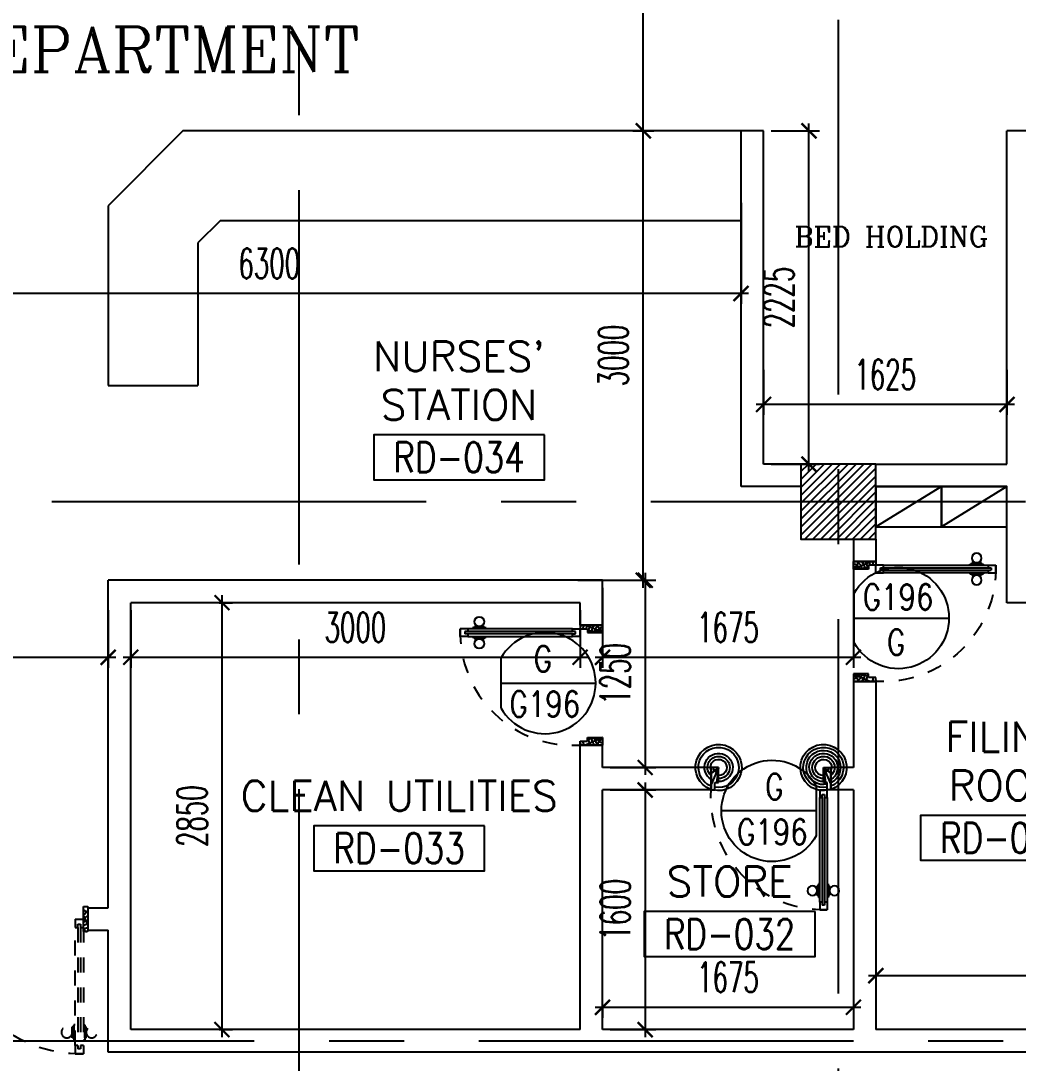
# Model space of a CAD drawing. Extents: x 417819.9 to 417911.9, y 43448 to 43539.2.
# Drawn here: x 417840.4 to 417847.06, y 43507.55 to 43514.5 of the extents above; entities that cross this region are included whole.
import ezdxf
from ezdxf.enums import TextEntityAlignment as Align

# ---------------------------------------------------------------- set-up
doc = ezdxf.new("R2010")
doc.units = 0
doc.header["$MEASUREMENT"] = 0
doc.header["$PDMODE"] = 3
doc.header["$PDSIZE"] = 0.1
doc.linetypes.add('CENTERX2', pattern=[4, 2.5, -0.5, 0.5, -0.5])
doc.linetypes.add('HIDDEN', pattern=[0.375, 0.25, -0.125])
doc.layers.get('0').update_dxf_attribs({"linetype": 'CONTINUOUS'})
doc.layers.get('DEFPOINTS').update_dxf_attribs({"linetype": 'CONTINUOUS'})
for name, color, linetype in [('AXES', 11, 'CENTERX2'), ('COL', 2, 'CONTINUOUS'), ('COUNTER', 2, 'CONTINUOUS'), ('DIM', 4, 'CONTINUOUS'), ('DOOR', 4, 'CONTINUOUS'), ('DOOR-CR', 2, 'CONTINUOUS'), ('DOOR-NO', 3, 'CONTINUOUS'), ('E-PANELBX', 3, 'CONTINUOUS'), ('HAT', 8, 'CONTINUOUS'), ('RM-BOX', 2, 'CONTINUOUS'), ('RM-NAME', 2, 'CONTINUOUS'), ('RM-NO', 2, 'CONTINUOUS'), ('WALL', 2, 'CONTINUOUS'), ('WIN', 5, 'CONTINUOUS')]:
    doc.layers.add(name, color=color, linetype=linetype)
doc.styles.add('ROMANC', font='romanc', dxfattribs={"height": 0.1})
doc.styles.add('ROMANS', font='ROMANS.shx', dxfattribs={"width": 0.6})
doc.dimstyles.new('STANDARD in', dxfattribs={"dimtxt": 0.2, "dimasz": 0.1, "dimexe": 0.07, "dimexo": 0.05, "dimgap": 0.1, "dimtad": 1, "dimdec": 0, "dimlfac": 1000, "dimzin": 0, "dimdsep": 46, "dimtxsty": 'ROMANS', "dimblk": 'ARCHTICK', "dimcen": 0.05, "dimdle": 0.05, "dimclrd": 4, "dimclre": 4, "dimclrt": 2, "dimadec": 0, "dimazin": 0, "dimtfac": 1, "dimtdec": 0, "dimtmove": 2, "dimatfit": 3, "dimfxl": 0, "dimtolj": 1, "dimtzin": 0, "dimarcsym": 0})

# ---------------------------------------------------------------- blocks, each defined once
blk = doc.blocks.new('A$C7E3856AC')
at = {"layer": 'DOOR', "color": 0, "linetype": 'HIDDEN', "ltscale": 0.3}
for p, q in [((130.9, 800.4), (80.9, 800.4)), ((80.9, 750.4), (80.9, 800.4)), ((97.9, 750.4), (80.9, 750.4)), ((113.9, 770.4), (97.9, 770.4)), ((97.9, 770.4), (97.9, 750.4)), ((113.9, 750.4), (113.9, 770.4)), ((130.9, 750.4), (113.9, 750.4)), ((130.9, 800.4), (130.9, 750.4)), ((1580.9, 800.4), (1580.9, 750.4)), ((1630.9, 800.4), (1580.9, 800.4)), ((1580.9, 750.4), (1597.9, 750.4)), ((1597.9, 770.4), (1613.9, 770.4)), ((1597.9, 750.4), (1597.9, 770.4)), ((1613.9, 770.4), (1613.9, 750.4)), ((1613.9, 750.4), (1630.9, 750.4)), ((1630.9, 750.4), (1630.9, 800.4)), ((73.7, 160.2), (64.7, 160.2)), ((64.7, 95.4), (64.7, 160.2)), ((80.9, 172.8), (73.7, 172.8)), ((73.7, 172.8), (73.7, 82.8)), ((73.7, 95.4), (73.7, 160.2)), ((130.9, 172.8), (138.1, 172.8)), ((138.1, 172.8), (138.1, 82.8)), ((138.1, 160.2), (147.1, 160.2)), ((138.1, 95.4), (138.1, 160.2)), ((147.1, 95.4), (147.1, 160.2)), ((73.7, 95.4), (64.7, 95.4)), ((80.9, 82.8), (73.7, 82.8)), ((130.9, 82.8), (138.1, 82.8)), ((138.1, 95.4), (147.1, 95.4)), ((80.9, 50.4), (97.9, 50.4)), ((80.9, 50.4), (80.9, 0.4)), ((80.9, 0.4), (130.9, 0.4)), ((130.9, 0.4), (80.9, 0.4)), ((97.9, 50.4), (97.9, 30.4)), ((97.9, 30.4), (113.9, 30.4)), ((113.9, 50.4), (130.9, 50.4)), ((113.9, 50.4), (113.9, 30.4)), ((130.9, 50.4), (130.9, 0.4)), ((1597.9, 50.4), (1580.9, 50.4)), ((1580.9, 50.4), (1580.9, 0.4)), ((1630.9, 0.4), (1580.9, 0.4)), ((1580.9, 0.4), (1630.9, 0.4)), ((1597.9, 50.4), (1597.9, 30.4)), ((1613.9, 30.4), (1597.9, 30.4)), ((1630.9, 50.4), (1613.9, 50.4)), ((1613.9, 50.4), (1613.9, 30.4)), ((1630.9, 50.4), (1630.9, 0.4))]:
    blk.add_line(p, q, dxfattribs=at)
at = {"layer": 'DOOR', "linetype": 'HIDDEN', "ltscale": 0.3}
for p, q in [((80.9, 750.4), (80.9, 50.4)), ((97.9, 750.4), (97.9, 50.4)), ((113.9, 750.4), (113.9, 50.4)), ((130.9, 50.4), (130.9, 750.4)), ((1580.9, 50.4), (1580.9, 750.4)), ((1597.9, 750.4), (1597.9, 50.4)), ((1613.9, 750.4), (1613.9, 50.4)), ((1630.9, 750.4), (1630.9, 50.4))]:
    blk.add_line(p, q, dxfattribs=at)
at = {"layer": 'DOOR', "color": 0, "linetype": 'HIDDEN', "ltscale": 0.3}
for centre in [(32.4, 127.8), (179.5, 127.8)]:
    blk.add_circle(centre, 32.4, dxfattribs=at)
at = {"layer": 'DOOR', "linetype": 'HIDDEN', "ltscale": 0.3}
for centre, start, end in [((105.9, 751.6), 268.09382, 3.72494), ((1605.9, 751.6), 176.27506, 271.90618)]:
    blk.add_arc(centre, 751.6, start, end, dxfattribs=at)
blk = doc.blocks.new('RM1')
at = {"layer": 'RM-BOX'}
blk.add_lwpolyline([(569.9, -200), (-569.9, -200), (-569.9, -500), (569.9, -500)], close=True, dxfattribs=at)
at = {"layer": 'RM-NAME', "style": 'ROMANS'}
for tag, p in [('ROOMNAME1', (0, 323.8)), ('ROOMNAME2', (0, 0))]:
    blk.add_attdef(tag, text='', height=200, dxfattribs=at).set_placement(p, align=Align.MIDDLE)
at = {"layer": 'RM-NO', "style": 'ROMANS', "width": 0.8}
blk.add_attdef('ROOMNO', text='', height=200, dxfattribs=at).set_placement((0, -350), align=Align.MIDDLE)
blk = doc.blocks.new('*X132')
at = {"color": 0}
for p, q in [((39289.6, 55942), (39763.2, 56415.6)), ((39289.6, 55995), (39710.2, 56415.6)), ((39289.6, 56048.1), (39657.1, 56415.6)), ((39289.6, 56101.1), (39604.1, 56415.6)), ((39289.6, 56154.1), (39551.1, 56415.6)), ((39289.6, 56207.2), (39498, 56415.6)), ((39289.6, 56260.2), (39445, 56415.6)), ((39289.6, 56313.2), (39392, 56415.6)), ((39289.6, 56366.3), (39338.9, 56415.6)), ((39316.2, 55915.6), (39789.6, 56389)), ((39369.3, 55915.6), (39789.6, 56335.9)), ((39422.3, 55915.6), (39789.6, 56282.9)), ((39475.3, 55915.6), (39789.6, 56229.9)), ((39528.4, 55915.6), (39789.6, 56176.8)), ((39581.4, 55915.6), (39789.6, 56123.8)), ((39634.4, 55915.6), (39789.6, 56070.8)), ((39687.5, 55915.6), (39789.6, 56017.7)), ((39740.5, 55915.6), (39789.6, 55964.7))]:
    blk.add_line(p, q, dxfattribs=at)
blk = doc.blocks.new('COL50')
at = {"layer": 'COL'}
blk.add_lwpolyline([(-250, 250), (-250, -250), (250, -250), (250, 250)], close=True, dxfattribs=at)
blk = doc.blocks.new('A$C09EF76E8')
at = {"layer": 'DOOR', "color": 0, "linetype": 'ByBlock'}
for p, q in [((776.6, 950), (726.6, 950)), ((726.6, 950), (776.6, 950)), ((726.6, 900), (726.6, 950)), ((759.6, 920), (743.6, 920)), ((743.6, 900), (743.6, 920)), ((759.6, 900), (759.6, 920)), ((776.6, 900), (776.6, 950)), ((719.4, 855), (710.4, 855)), ((710.4, 855), (710.4, 790.2)), ((726.6, 867.6), (719.4, 867.6)), ((719.4, 777.6), (719.4, 867.6)), ((719.4, 855), (719.4, 790.2)), ((743.6, 900), (726.6, 900)), ((776.6, 900), (759.6, 900)), ((776.6, 867.6), (783.8, 867.6)), ((783.8, 777.6), (783.8, 867.6)), ((783.8, 855), (792.8, 855)), ((783.8, 855), (783.8, 790.2)), ((792.8, 855), (792.8, 790.2)), ((719.4, 790.2), (710.4, 790.2)), ((726.6, 777.6), (719.4, 777.6)), ((776.6, 777.6), (783.8, 777.6)), ((783.8, 790.2), (792.8, 790.2)), ((1.6, 0), (1.6, 150)), ((1.6, 150), (26.6, 150)), ((1.6, 150), (1.6, 0)), ((26.6, 150), (26.6, 100)), ((726.6, 150), (726.6, 200)), ((726.6, 200), (743.6, 200)), ((726.6, 150), (776.6, 150)), ((743.6, 200), (743.6, 180)), ((743.6, 180), (759.6, 180)), ((759.6, 180), (759.6, 200)), ((759.6, 200), (776.6, 200)), ((776.6, 200), (776.6, 150)), ((776.6, 150), (776.6, 100)), ((801.6, 150), (776.6, 150)), ((801.6, 150), (801.6, 0)), ((26.6, 100), (51.6, 100)), ((51.6, 100), (51.6, 0)), ((776.6, 100), (751.6, 100)), ((751.6, 100), (751.6, 0)), ((51.6, 0), (1.6, 0)), ((751.6, 0), (801.6, 0))]:
    blk.add_line(p, q, dxfattribs=at)
at = {"layer": 'DOOR', "linetype": 'ByBlock'}
for p, q in [((726.6, 900), (726.6, 200)), ((743.6, 200), (743.6, 900)), ((759.6, 200), (759.6, 900)), ((776.6, 200), (776.6, 900)), ((801.6, 0), (801.6, 150))]:
    blk.add_line(p, q, dxfattribs=at)
at = {"layer": 'DOOR', "color": 9, "linetype": 'ByBlock'}
for p, q in [((51.6, 0), (1.6, 113.7)), ((51.6, 0), (38.2, 100)), ((751.6, 0), (801.6, 113.7)), ((751.6, 0), (764.9, 100)), ((51.6, 0), (1.6, 40.1)), ((751.6, 0), (801.6, 40.1))]:
    blk.add_line(p, q, dxfattribs=at)
at = {"layer": 'DOOR', "color": 0, "linetype": 'ByBlock'}
for centre in [(678.1, 822.6), (825.1, 822.6)]:
    blk.add_circle(centre, 32.4, dxfattribs=at)
at = {"layer": 'DOOR', "linetype": 'HIDDEN', "ltscale": 0.5}
blk.add_arc((751.6, 198.8), 751.6, 88.09382, 183.72494, dxfattribs=at)
at = {"layer": 'DOOR', "color": 9, "linetype": 'ByBlock'}
for centre, radius, start, end in [((51.6, 0), 154.4, 103.71423, 108.89471), ((751.6, 0), 154.4, 71.10529, 76.28577), ((51.6, 0), 134.4, 100.71998, 111.84015), ((51.6, 0), 94.4, 90, 121.98181), ((51.6, 0), 74.4, 90, 132.22357), ((751.6, 0), 94.4, 58.01819, 90), ((751.6, 0), 74.4, 47.77643, 90), ((751.6, 0), 134.4, 68.15985, 79.28002), ((751.6, 0), 114.4, 64.08384, 77.37743), ((51.6, 0), 54.4, 90, 156.79262), ((51.6, 0), 34.4, 90, 180), ((51.6, 0), 14.4, 90, 180), ((751.6, 0), 54.4, 23.20738, 90), ((751.6, 0), 34.4, 0, 90), ((751.6, 0), 14.4, 0, 90)]:
    blk.add_arc(centre, radius, start, end, dxfattribs=at)
blk = doc.blocks.new('DD1')
at = {"layer": 'DOOR-CR'}
blk.add_line((-316.5, 0), (316.5, 0), dxfattribs=at)
blk.add_lwpolyline([(-316.5, -165.7, 3.820224), (-316.5, 165.7)], format="xyb", close=True, dxfattribs=at)
at = {"layer": 'DOOR-NO', "color": 255, "style": 'ROMANS'}
for tag, width, p in [('G', 0.8, (-21.7, 155.8)), ('0000', 0.7, (-21.7, -135.5))]:
    blk.add_attdef(tag, text='', height=195.5, dxfattribs=dict(at, width=width)).set_placement(p, align=Align.MIDDLE)
blk = doc.blocks.new('_ARCHTICK')
at = {"color": 0, "linetype": 'ByBlock', "const_width": 0.15}
blk.add_lwpolyline([(-0.5, -0.5), (0.5, 0.5)], dxfattribs=at)
blk = doc.blocks.new('*D249')
at = {"layer": 'DEFPOINTS', "color": 0}
for p in [(417838.9066, 43510.6193), (417840.9816, 43510.6193), (417840.9816, 43510.2548)]:
    blk.add_point(p, dxfattribs=at)
at = {"layer": 'DIM', "color": 4, "lineweight": -2}
for p, q in [((417838.9066, 43510.5693), (417838.9066, 43510.1848)), ((417840.9816, 43510.5693), (417840.9816, 43510.1848)), ((417838.8566, 43510.2548), (417841.0316, 43510.2548))]:
    blk.add_line(p, q, dxfattribs=at)
at = {"layer": 'DIM', "color": 4, "lineweight": -2, "xscale": 0.1, "yscale": 0.1, "zscale": 0.1, "rotation": 180}
blk.add_blockref('_ARCHTICK', (417838.9066, 43510.2548), dxfattribs=at)
at = {"layer": 'DIM', "color": 4, "lineweight": -2, "xscale": 0.1, "yscale": 0.1, "zscale": 0.1}
blk.add_blockref('_ARCHTICK', (417840.9816, 43510.2548), dxfattribs=at)
at = {"layer": 'DIM', "color": 2, "insert": (417839.9441, 43510.4548), "char_height": 0.2, "attachment_point": 5, "style": 'ROMANS'}
blk.add_mtext('\\A1;2075', dxfattribs=at)
blk = doc.blocks.new('*D250')
at = {"layer": 'DEFPOINTS', "color": 0}
for p in [(417841.1316, 43510.6193), (417844.1316, 43510.6193), (417844.1316, 43510.2548)]:
    blk.add_point(p, dxfattribs=at)
at = {"layer": 'DIM', "color": 4, "lineweight": -2}
for p, q in [((417841.1316, 43510.5693), (417841.1316, 43510.1848)), ((417844.1316, 43510.5693), (417844.1316, 43510.1848)), ((417841.0816, 43510.2548), (417844.1816, 43510.2548))]:
    blk.add_line(p, q, dxfattribs=at)
at = {"layer": 'DIM', "color": 4, "lineweight": -2, "xscale": 0.1, "yscale": 0.1, "zscale": 0.1, "rotation": 180}
blk.add_blockref('_ARCHTICK', (417841.1316, 43510.2548), dxfattribs=at)
at = {"layer": 'DIM', "color": 4, "lineweight": -2, "xscale": 0.1, "yscale": 0.1, "zscale": 0.1}
blk.add_blockref('_ARCHTICK', (417844.1316, 43510.2548), dxfattribs=at)
at = {"layer": 'DIM', "color": 2, "insert": (417842.6316, 43510.4548), "char_height": 0.2, "attachment_point": 5, "style": 'ROMANS'}
blk.add_mtext('\\A1;3000', dxfattribs=at)
blk = doc.blocks.new('*D251')
at = {"layer": 'DEFPOINTS', "color": 0}
for p in [(417841.6714, 43510.6193), (417841.6714, 43507.7693), (417841.7408, 43507.7693)]:
    blk.add_point(p, dxfattribs=at)
at = {"layer": 'DIM', "color": 4, "lineweight": -2}
for p, q in [((417841.7408, 43510.6693), (417841.7408, 43507.7193)), ((417841.7214, 43510.6193), (417841.8108, 43510.6193)), ((417841.7214, 43507.7693), (417841.8108, 43507.7693))]:
    blk.add_line(p, q, dxfattribs=at)
at = {"layer": 'DIM', "color": 4, "lineweight": -2, "xscale": 0.1, "yscale": 0.1, "zscale": 0.1}
for p, rotation in [((417841.7408, 43510.6193), 90), ((417841.7408, 43507.7693), 270)]:
    blk.add_blockref('_ARCHTICK', p, dxfattribs=dict(at, rotation=rotation))
at = {"layer": 'DIM', "color": 2, "insert": (417841.5408, 43509.1943), "char_height": 0.2, "attachment_point": 5, "rotation": 90, "style": 'ROMANS'}
blk.add_mtext('\\A1;2850', dxfattribs=at)
blk = doc.blocks.new('*D252')
at = {"layer": 'DEFPOINTS', "color": 0}
for p in [(417845.9566, 43510.9693), (417844.2816, 43510.7693), (417845.9566, 43510.2548)]:
    blk.add_point(p, dxfattribs=at)
at = {"layer": 'DIM', "color": 4, "lineweight": -2}
for p, q in [((417845.9566, 43510.9193), (417845.9566, 43510.1848)), ((417844.2816, 43510.7193), (417844.2816, 43510.1848)), ((417844.2316, 43510.2548), (417846.0066, 43510.2548))]:
    blk.add_line(p, q, dxfattribs=at)
at = {"layer": 'DIM', "color": 4, "lineweight": -2, "xscale": 0.1, "yscale": 0.1, "zscale": 0.1, "rotation": 180}
blk.add_blockref('_ARCHTICK', (417844.2816, 43510.2548), dxfattribs=at)
at = {"layer": 'DIM', "color": 4, "lineweight": -2, "xscale": 0.1, "yscale": 0.1, "zscale": 0.1}
blk.add_blockref('_ARCHTICK', (417845.9566, 43510.2548), dxfattribs=at)
at = {"layer": 'DIM', "color": 2, "insert": (417845.1191, 43510.4548), "char_height": 0.2, "attachment_point": 5, "style": 'ROMANS'}
blk.add_mtext('\\A1;1675', dxfattribs=at)
blk = doc.blocks.new('*D253')
at = {"layer": 'DEFPOINTS', "color": 0}
for p in [(417844.2816, 43510.7693), (417844.2816, 43509.5193), (417844.5664, 43509.5193)]:
    blk.add_point(p, dxfattribs=at)
at = {"layer": 'DIM', "color": 4, "lineweight": -2}
for p, q in [((417844.5664, 43510.8193), (417844.5664, 43509.4693)), ((417844.3316, 43510.7693), (417844.6364, 43510.7693)), ((417844.3316, 43509.5193), (417844.6364, 43509.5193))]:
    blk.add_line(p, q, dxfattribs=at)
at = {"layer": 'DIM', "color": 4, "lineweight": -2, "xscale": 0.1, "yscale": 0.1, "zscale": 0.1}
for p, rotation in [((417844.5664, 43510.7693), 90), ((417844.5664, 43509.5193), 270)]:
    blk.add_blockref('_ARCHTICK', p, dxfattribs=dict(at, rotation=rotation))
at = {"layer": 'DIM', "color": 2, "insert": (417844.3664, 43510.1443), "char_height": 0.2, "attachment_point": 5, "rotation": 90, "style": 'ROMANS'}
blk.add_mtext('\\A1;1250', dxfattribs=at)
blk = doc.blocks.new('*D254')
at = {"layer": 'DEFPOINTS', "color": 0}
for p in [(417844.2816, 43509.3693), (417844.2816, 43507.7693), (417844.5664, 43507.7693)]:
    blk.add_point(p, dxfattribs=at)
at = {"layer": 'DIM', "color": 4, "lineweight": -2}
for p, q in [((417844.5664, 43509.4193), (417844.5664, 43507.7193)), ((417844.3316, 43509.3693), (417844.6364, 43509.3693)), ((417844.3316, 43507.7693), (417844.6364, 43507.7693))]:
    blk.add_line(p, q, dxfattribs=at)
at = {"layer": 'DIM', "color": 4, "lineweight": -2, "xscale": 0.1, "yscale": 0.1, "zscale": 0.1}
for p, rotation in [((417844.5664, 43509.3693), 90), ((417844.5664, 43507.7693), 270)]:
    blk.add_blockref('_ARCHTICK', p, dxfattribs=dict(at, rotation=rotation))
at = {"layer": 'DIM', "color": 2, "insert": (417844.3664, 43508.5693), "char_height": 0.2, "attachment_point": 5, "rotation": 90, "style": 'ROMANS'}
blk.add_mtext('\\A1;1600', dxfattribs=at)
blk = doc.blocks.new('*D509')
at = {"layer": 'DEFPOINTS', "color": 0}
for p in [(417844.2816, 43507.9693), (417845.9566, 43507.9693), (417845.9566, 43507.9188)]:
    blk.add_point(p, dxfattribs=at)
at = {"layer": 'DIM', "color": 4, "lineweight": -2}
for p, q in [((417844.2316, 43507.9188), (417846.0066, 43507.9188)), ((417844.2816, 43507.9193), (417844.2816, 43507.8488)), ((417845.9566, 43507.9193), (417845.9566, 43507.8488))]:
    blk.add_line(p, q, dxfattribs=at)
at = {"layer": 'DIM', "color": 4, "lineweight": -2, "xscale": 0.1, "yscale": 0.1, "zscale": 0.1, "rotation": 180}
blk.add_blockref('_ARCHTICK', (417844.2816, 43507.9188), dxfattribs=at)
at = {"layer": 'DIM', "color": 4, "lineweight": -2, "xscale": 0.1, "yscale": 0.1, "zscale": 0.1}
blk.add_blockref('_ARCHTICK', (417845.9566, 43507.9188), dxfattribs=at)
at = {"layer": 'DIM', "color": 2, "insert": (417845.1191, 43508.1188), "char_height": 0.2, "attachment_point": 5, "style": 'ROMANS'}
blk.add_mtext('\\A1;1675', dxfattribs=at)
blk = doc.blocks.new('*D255')
at = {"layer": 'DEFPOINTS', "color": 0}
for p in [(417846.1066, 43508.5641), (417849.2066, 43508.5641), (417849.2066, 43508.13)]:
    blk.add_point(p, dxfattribs=at)
at = {"layer": 'DIM', "color": 4, "lineweight": -2}
for p, q in [((417846.1066, 43508.5141), (417846.1066, 43508.06)), ((417849.2066, 43508.5141), (417849.2066, 43508.06)), ((417846.0566, 43508.13), (417849.2566, 43508.13))]:
    blk.add_line(p, q, dxfattribs=at)
at = {"layer": 'DIM', "color": 4, "lineweight": -2, "xscale": 0.1, "yscale": 0.1, "zscale": 0.1, "rotation": 180}
blk.add_blockref('_ARCHTICK', (417846.1066, 43508.13), dxfattribs=at)
at = {"layer": 'DIM', "color": 4, "lineweight": -2, "xscale": 0.1, "yscale": 0.1, "zscale": 0.1}
blk.add_blockref('_ARCHTICK', (417849.2066, 43508.13), dxfattribs=at)
at = {"layer": 'DIM', "color": 2, "insert": (417847.6566, 43508.33), "char_height": 0.2, "attachment_point": 5, "style": 'ROMANS'}
blk.add_mtext('\\A1;3100', dxfattribs=at)
blk = doc.blocks.new('*D259')
at = {"layer": 'DEFPOINTS', "color": 0}
for p in [(417845.3566, 43512.2241), (417846.9816, 43512.2241), (417845.3566, 43511.9425)]:
    blk.add_point(p, dxfattribs=at)
at = {"layer": 'DIM', "color": 4, "lineweight": -2}
for p, q in [((417845.3566, 43512.1741), (417845.3566, 43511.8725)), ((417846.9816, 43512.1741), (417846.9816, 43511.8725)), ((417847.0316, 43511.9425), (417845.3066, 43511.9425))]:
    blk.add_line(p, q, dxfattribs=at)
at = {"layer": 'DIM', "color": 4, "lineweight": -2, "xscale": 0.1, "yscale": 0.1, "zscale": 0.1, "rotation": 180}
blk.add_blockref('_ARCHTICK', (417845.3566, 43511.9425), dxfattribs=at)
at = {"layer": 'DIM', "color": 4, "lineweight": -2, "xscale": 0.1, "yscale": 0.1, "zscale": 0.1}
blk.add_blockref('_ARCHTICK', (417846.9816, 43511.9425), dxfattribs=at)
at = {"layer": 'DIM', "color": 2, "insert": (417846.1691, 43512.1425), "char_height": 0.2, "attachment_point": 5, "style": 'ROMANS'}
blk.add_mtext('\\A1;1625', dxfattribs=at)
blk = doc.blocks.new('*D260')
at = {"layer": 'DEFPOINTS', "color": 0}
for p in [(417845.3566, 43513.7693), (417845.6598, 43513.7693), (417845.3566, 43511.5443)]:
    blk.add_point(p, dxfattribs=at)
at = {"layer": 'DIM', "color": 4, "lineweight": -2}
for p, q in [((417845.6598, 43511.4943), (417845.6598, 43513.8193)), ((417845.4066, 43513.7693), (417845.7298, 43513.7693)), ((417845.4066, 43511.5443), (417845.7298, 43511.5443))]:
    blk.add_line(p, q, dxfattribs=at)
at = {"layer": 'DIM', "color": 4, "lineweight": -2, "xscale": 0.1, "yscale": 0.1, "zscale": 0.1}
for p, rotation in [((417845.6598, 43513.7693), 90), ((417845.6598, 43511.5443), 270)]:
    blk.add_blockref('_ARCHTICK', p, dxfattribs=dict(at, rotation=rotation))
at = {"layer": 'DIM', "color": 2, "insert": (417845.4598, 43512.6568), "char_height": 0.2, "attachment_point": 5, "rotation": 90, "style": 'ROMANS'}
blk.add_mtext('\\A1;2225', dxfattribs=at)
blk = doc.blocks.new('*D739')
at = {"layer": 'DEFPOINTS', "color": 0}
for p in [(417845.2066, 43513.3381), (417838.9066, 43513.0011), (417838.9066, 43512.6839)]:
    blk.add_point(p, dxfattribs=at)
at = {"layer": 'DIM', "color": 4, "lineweight": -2}
for p, q in [((417845.2066, 43513.2881), (417845.2066, 43512.6139)), ((417838.9066, 43512.9511), (417838.9066, 43512.6139)), ((417845.2566, 43512.6839), (417838.8566, 43512.6839))]:
    blk.add_line(p, q, dxfattribs=at)
at = {"layer": 'DIM', "color": 4, "lineweight": -2, "xscale": 0.1, "yscale": 0.1, "zscale": 0.1, "rotation": 180}
blk.add_blockref('_ARCHTICK', (417838.9066, 43512.6839), dxfattribs=at)
at = {"layer": 'DIM', "color": 4, "lineweight": -2, "xscale": 0.1, "yscale": 0.1, "zscale": 0.1}
blk.add_blockref('_ARCHTICK', (417845.2066, 43512.6839), dxfattribs=at)
at = {"layer": 'DIM', "color": 2, "insert": (417842.0566, 43512.8839), "char_height": 0.2, "attachment_point": 5, "style": 'ROMANS'}
blk.add_mtext('\\A1;6300', dxfattribs=at)
blk = doc.blocks.new('*D261')
at = {"layer": 'DEFPOINTS', "color": 0}
for p in [(417844.5538, 43513.7693), (417845.2066, 43513.7693), (417844.0675, 43510.7693)]:
    blk.add_point(p, dxfattribs=at)
at = {"layer": 'DIM', "color": 4, "lineweight": -2}
for p, q in [((417844.5538, 43510.7193), (417844.5538, 43513.8193)), ((417845.1566, 43513.7693), (417844.4838, 43513.7693)), ((417844.1175, 43510.7693), (417844.6238, 43510.7693))]:
    blk.add_line(p, q, dxfattribs=at)
at = {"layer": 'DIM', "color": 4, "lineweight": -2, "xscale": 0.1, "yscale": 0.1, "zscale": 0.1}
for p, rotation in [((417844.5538, 43513.7693), 90), ((417844.5538, 43510.7693), 270)]:
    blk.add_blockref('_ARCHTICK', p, dxfattribs=dict(at, rotation=rotation))
at = {"layer": 'DIM', "color": 2, "insert": (417844.3538, 43512.2693), "char_height": 0.2, "attachment_point": 5, "rotation": 90, "style": 'ROMANS'}
blk.add_mtext('\\A1;3000', dxfattribs=at)
blk = doc.blocks.new('*D725')
at = {"layer": 'DEFPOINTS', "color": 0}
for p in [(417844.5538, 43516.0193), (417845.289, 43516.0193), (417844.4347, 43513.7693)]:
    blk.add_point(p, dxfattribs=at)
at = {"layer": 'DIM', "color": 4, "lineweight": -2}
for p, q in [((417844.5538, 43513.7193), (417844.5538, 43516.0693)), ((417845.239, 43516.0193), (417844.4838, 43516.0193)), ((417844.4847, 43513.7693), (417844.6238, 43513.7693))]:
    blk.add_line(p, q, dxfattribs=at)
at = {"layer": 'DIM', "color": 4, "lineweight": -2, "xscale": 0.1, "yscale": 0.1, "zscale": 0.1}
for p, rotation in [((417844.5538, 43516.0193), 90), ((417844.5538, 43513.7693), 270)]:
    blk.add_blockref('_ARCHTICK', p, dxfattribs=dict(at, rotation=rotation))
at = {"layer": 'DIM', "color": 2, "insert": (417844.3538, 43514.8943), "char_height": 0.2, "attachment_point": 5, "rotation": 90, "style": 'ROMANS'}
blk.add_mtext('\\A1;2250', dxfattribs=at)

msp = doc.modelspace()

# ---------------------------------------------------------------- linework, layer by layer
at = {"layer": 'AXES'}
for p, q in [((417845.8566, 43460.01), (417845.8566, 43538.4875)), ((417842.2566, 43466.8743), (417842.2566, 43525.6943)), ((417820.6052, 43511.2943), (417889.6966, 43511.2943)), ((417831.4566, 43507.6943), (417889.6966, 43507.6943))]:
    msp.add_line(p, q, dxfattribs=at)
at = {"layer": 'COUNTER'}
for p, q in [((417841.4805, 43513.7693), (417840.9805, 43513.2693)), ((417845.2066, 43513.7693), (417841.4805, 43513.7693)), ((417840.9805, 43513.2693), (417840.9805, 43512.0693)), ((417841.7291, 43513.1693), (417841.5805, 43513.0208)), ((417845.2066, 43513.1693), (417841.7291, 43513.1693)), ((417841.5805, 43513.0208), (417841.5805, 43512.0693)), ((417840.9805, 43512.0693), (417841.5805, 43512.0693))]:
    msp.add_line(p, q, dxfattribs=at)
at = {"layer": 'DOOR', "color": 0, "linetype": 'ByBlock'}
for p, q in [((417840.816, 43508.4233), (417840.816, 43508.592)), ((417840.816, 43508.592), (417840.8441, 43508.592)), ((417840.8441, 43508.592), (417840.8441, 43508.4233)), ((417840.7597, 43508.5077), (417840.816, 43508.5077)), ((417840.816, 43508.4514), (417840.816, 43508.5077)), ((417840.8441, 43508.4233), (417840.816, 43508.4233))]:
    msp.add_line(p, q, dxfattribs=at)
at = {"layer": 'DOOR', "color": 9, "linetype": 'ByBlock'}
for p, q in [((417840.816, 43508.5695), (417840.8441, 43508.5469)), ((417840.816, 43508.5281), (417840.8441, 43508.4641))]:
    msp.add_line(p, q, dxfattribs=at)
for centre, radius, start, end in [((417840.7879, 43508.592), 0.0612, 297.35758, 336.79262), ((417840.7879, 43508.592), 0.0837, 289.63413, 312.22357), ((417840.7879, 43508.592), 0.1062, 285.35656, 301.98181), ((417840.7879, 43508.592), 0.1287, 282.62257, 295.91616), ((417840.7879, 43508.592), 0.1512, 280.71998, 291.84015), ((417840.7879, 43508.4233), 0.0387, 0, 43.38931), ((417840.7879, 43508.592), 0.1737, 283.71423, 288.89471)]:
    msp.add_arc(centre, radius, start, end, dxfattribs=at)
at = {"layer": 'E-PANELBX'}
for p, q in [((417846.5441, 43511.3943), (417846.1066, 43511.1265)), ((417846.9816, 43511.3943), (417846.5441, 43511.1265))]:
    msp.add_line(p, q, dxfattribs=at)
for points in [[(417846.1066, 43511.1265), (417846.5441, 43511.1265), (417846.5441, 43511.3943), (417846.1066, 43511.3943)], [(417846.5441, 43511.1265), (417846.9816, 43511.1265), (417846.9816, 43511.3943), (417846.5441, 43511.3943)]]:
    msp.add_lwpolyline(points, close=True, dxfattribs=at)
at = {"layer": 'WALL'}
for p, q in [((417845.2066, 43511.3943), (417845.2066, 43513.7693)), ((417845.3566, 43513.7693), (417845.2066, 43513.7693)), ((417845.3566, 43511.5443), (417845.3566, 43513.7693)), ((417848.2566, 43513.7693), (417846.9816, 43513.7693)), ((417846.9816, 43511.5443), (417846.9816, 43513.7693)), ((417845.6066, 43511.5443), (417845.3566, 43511.5443)), ((417846.1066, 43511.5443), (417846.9816, 43511.5443)), ((417845.6066, 43511.3943), (417845.2066, 43511.3943)), ((417846.1066, 43511.3943), (417846.9816, 43511.3943)), ((417846.9816, 43510.6193), (417846.9816, 43511.3943)), ((417845.9566, 43511.0443), (417845.9566, 43510.8942)), ((417846.1066, 43511.0443), (417846.1066, 43510.8942)), ((417845.9566, 43510.8942), (417846.1066, 43510.8942)), ((417844.2816, 43510.7693), (417840.9816, 43510.7693)), ((417840.9816, 43508.5827), (417840.9816, 43510.7693)), ((417844.2816, 43510.4693), (417844.2816, 43510.7693)), ((417841.1316, 43507.7693), (417841.1316, 43510.6193)), ((417844.1316, 43510.6193), (417841.1316, 43510.6193)), ((417844.1316, 43510.4693), (417844.1316, 43510.6193)), ((417849.2066, 43510.6193), (417846.9816, 43510.6193)), ((417844.2816, 43510.4693), (417844.1316, 43510.4693)), ((417845.9566, 43510.0942), (417846.1066, 43510.0942)), ((417845.9566, 43510.0942), (417845.9566, 43509.5193)), ((417846.1066, 43510.0942), (417846.1066, 43507.7693)), ((417844.1316, 43507.7693), (417844.1316, 43509.6693)), ((417844.2816, 43509.6693), (417844.1316, 43509.6693)), ((417844.2816, 43509.5193), (417844.2816, 43509.6693)), ((417845.0066, 43509.5193), (417844.2816, 43509.5193)), ((417845.0066, 43509.5193), (417845.0066, 43509.3693)), ((417845.9566, 43509.5193), (417845.8066, 43509.5193)), ((417845.8066, 43509.5193), (417845.8066, 43509.3693)), ((417844.2816, 43507.7693), (417844.2816, 43509.3693)), ((417845.0066, 43509.3693), (417844.2816, 43509.3693)), ((417845.9566, 43509.3693), (417845.8066, 43509.3693)), ((417845.9566, 43509.3693), (417845.9566, 43507.7693)), ((417840.8441, 43508.5827), (417840.8441, 43508.4327)), ((417840.8441, 43508.5827), (417840.9816, 43508.5827)), ((417840.8441, 43508.4327), (417840.9816, 43508.4327)), ((417840.9816, 43507.6193), (417840.9816, 43508.4327)), ((417844.1316, 43507.7693), (417841.1316, 43507.7693)), ((417845.9566, 43507.7693), (417844.2816, 43507.7693)), ((417848.0866, 43507.7693), (417846.1066, 43507.7693)), ((417848.2866, 43507.6193), (417840.9816, 43507.6193))]:
    msp.add_line(p, q, dxfattribs=at)

# ---------------------------------------------------------------- block references
at = {"layer": 'COL', "xscale": 0.001000000047497451, "yscale": 0.0009999999892897904, "zscale": 0.001}
msp.add_blockref('COL50', (417845.8566, 43511.2943), dxfattribs=at)
at = {"layer": 'DOOR', "color": 0, "yscale": 0.0009999999892897904, "zscale": 0.001}
for p, xscale, rotation in [((417845.9566, 43510.0926), -0.0009999999892897904, 270), ((417844.2816, 43509.6677), 0.0009999999892897904, 90), ((417845.005, 43509.5193), -0.001000000047497451, 180)]:
    msp.add_blockref('A$C09EF76E8', p, dxfattribs=dict(at, xscale=xscale, rotation=rotation))
at = {"layer": 'DOOR', "color": 0, "xscale": -0.001124999951571226, "yscale": 0.001125000009778887, "zscale": 0.001125}
msp.add_blockref('A$C7E3856AC', (417840.907, 43507.6072), dxfattribs=at)
at = {"layer": 'DOOR-NO'}
ref = msp.add_blockref('DD1', (417846.2782, 43510.5171), dxfattribs=dict(at, xscale=-0.001000000047497451, yscale=0.0009999999892897904, zscale=0.001, rotation=180))
ref.add_attrib('G', 'G', dxfattribs={"height": 0.17, "style": 'ROMANS', "width": 0.8}).set_placement((417846.2416, 43510.3556), align=Align.MIDDLE)
ref.add_attrib('000', 'G196', dxfattribs={"height": 0.17, "style": 'ROMANS', "width": 0.8}).set_placement((417846.2549, 43510.6573), align=Align.MIDDLE)
ref = msp.add_blockref('DD1', (417843.9195, 43510.0829), dxfattribs=dict(at, xscale=0.001000000047497451, yscale=0.0009999999892897904, zscale=0.001))
ref.add_attrib('G', 'G', dxfattribs={"height": 0.17, "style": 'ROMANS', "width": 0.8}).set_placement((417843.8829, 43510.2445), align=Align.MIDDLE)
ref.add_attrib('000', 'G196', dxfattribs={"height": 0.17, "style": 'ROMANS', "width": 0.8}).set_placement((417843.8962, 43509.9428), align=Align.MIDDLE)
ref = msp.add_blockref('DD1', (417845.3921, 43509.2297), dxfattribs=dict(at, xscale=-0.001000000047497451, yscale=0.0009999999892897904, zscale=0.001))
ref.add_attrib('G', 'G', dxfattribs={"height": 0.17, "style": 'ROMANS', "width": 0.8}).set_placement((417845.4287, 43509.3912), align=Align.MIDDLE)
ref.add_attrib('000', 'G196', dxfattribs={"height": 0.17, "style": 'ROMANS', "width": 0.8}).set_placement((417845.4154, 43509.0895), align=Align.MIDDLE)
at = {"layer": 'HAT', "xscale": 0.001000000047497451, "yscale": 0.0009999999892897904, "zscale": 0.001}
for p, values in [((417843.3241, 43511.9401), {'ROOMNO': 'RD-034', 'ROOMNAME2': 'STATION', 'ROOMNAME1': "NURSES'"}), ((417846.9736, 43509.3996), {'ROOMNO': 'RD-030', 'ROOMNAME2': 'ROOM', 'ROOMNAME1': 'FILING'}), ((417842.9241, 43509.3304), {'ROOMNO': 'RD-033', 'ROOMNAME2': 'CLEAN UTILITIES'}), ((417845.1305, 43508.7574), {'ROOMNO': 'RD-032', 'ROOMNAME2': 'STORE'})]:
    msp.add_blockref('RM1', p, dxfattribs=at).add_auto_attribs(values)
msp.add_blockref('*X132', (417806.317, 43455.1287), dxfattribs=at)

# ---------------------------------------------------------------- texts
at = {"layer": 'RM-NAME', "color": 2, "style": 'ROMANC'}
msp.add_text('RADIOLOGY DEPARTMENT', height=0.3, dxfattribs=at).set_placement((417840.0202, 43514.3128), align=Align.MIDDLE)
at = {"layer": 'WIN', "color": 2, "style": 'ROMANC'}
msp.add_text('BED HOLDING', height=0.135, dxfattribs=at).set_placement((417846.2112, 43513.0634), align=Align.MIDDLE)

# ---------------------------------------------------------------- dimensions: what is measured, and where the dimension line sits
at = {"layer": 'DIM'}
for base, p1, p2, picture, middle in [((417844.5538, 43516.0193), (417844.4347, 43513.7693), (417845.289, 43516.0193), '*D725', (417844.3538, 43514.8943)), ((417844.5538, 43513.7693), (417844.0675, 43510.7693), (417845.2066, 43513.7693), '*D261', (417844.3538, 43512.2693)), ((417845.6598, 43513.7693), (417845.3566, 43511.5443), (417845.3566, 43513.7693), '*D260', (417845.4598, 43512.6568)), ((417844.5664, 43509.5193), (417844.2816, 43510.7693), (417844.2816, 43509.5193), '*D253', (417844.3664, 43510.1443)), ((417841.7408, 43507.7693), (417841.6714, 43510.6193), (417841.6714, 43507.7693), '*D251', (417841.5408, 43509.1943)), ((417844.5664, 43507.7693), (417844.2816, 43509.3693), (417844.2816, 43507.7693), '*D254', (417844.3664, 43508.5693))]:
    dim = msp.add_linear_dim(base=base, p1=p1, p2=p2, angle=90, dimstyle='STANDARD in', dxfattribs=at)
    dim.commit()
    dim.dimension.update_dxf_attribs({"geometry": picture, "text_midpoint": middle})
for base, p1, p2, picture, middle in [((417838.9066, 43512.6839), (417845.2066, 43513.3381), (417838.9066, 43513.0011), '*D739', (417842.0566, 43512.8839)), ((417845.3566, 43511.9425), (417846.9816, 43512.2241), (417845.3566, 43512.2241), '*D259', (417846.1691, 43512.1425)), ((417845.9566, 43510.2548), (417844.2816, 43510.7693), (417845.9566, 43510.9693), '*D252', (417845.1191, 43510.4548)), ((417840.9816, 43510.2548), (417838.9066, 43510.6193), (417840.9816, 43510.6193), '*D249', (417839.9441, 43510.4548)), ((417844.1316, 43510.2548), (417841.1316, 43510.6193), (417844.1316, 43510.6193), '*D250', (417842.6316, 43510.4548)), ((417849.2066, 43508.13), (417846.1066, 43508.5641), (417849.2066, 43508.5641), '*D255', (417847.6566, 43508.33)), ((417845.9566, 43507.9188), (417844.2816, 43507.9693), (417845.9566, 43507.9693), '*D509', (417845.1191, 43508.1188))]:
    dim = msp.add_linear_dim(base=base, p1=p1, p2=p2, dimstyle='STANDARD in', dxfattribs=at)
    dim.commit()
    dim.dimension.update_dxf_attribs({"geometry": picture, "text_midpoint": middle})

doc.saveas('drawing.dxf')
